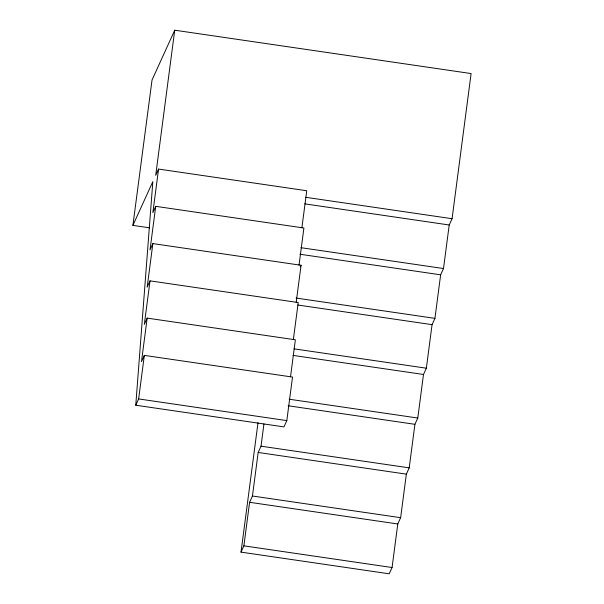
<?xml version="1.0" encoding="UTF-8"?>
<svg xmlns="http://www.w3.org/2000/svg" width="604" height="604" viewBox="0 0 604 604"><rect width="100%" height="100%" fill="white"/><g stroke="black" fill="none" stroke-linecap="round" stroke-linejoin="round"><path stroke-width="0.91" d="M290.509 376.858L295.371 339.795L147.18 318.119L141.472 361.668L144.341 355.386L292.525 377.062L286.817 420.603L283.956 426.892L135.764 405.216L152.835 181.638L132.895 225.39L149.671 227.844M132.895 225.39L152.042 79.977L174.73 30.2L471.105 73.552L452.071 218.708L449.21 224.99L443.502 268.538L440.641 274.82L434.933 318.368L432.064 324.65L426.356 368.198L423.495 374.48L417.787 418.028L414.918 424.31L409.21 467.858L406.349 474.14L400.641 517.688L397.779 523.97L392.071 567.518L389.202 573.8L241.019 552.124L258.014 422.657M174.73 30.2L155.696 175.356L158.565 169.067L306.749 190.743L301.894 227.806M158.565 169.067L152.857 212.616L155.719 206.334L303.903 228.01L299.048 265.065M155.719 206.334L150.011 249.882L152.872 243.593L301.064 265.269L296.202 302.332M152.872 243.593L147.165 287.142L150.026 280.86L298.217 302.536L293.355 339.591M150.026 280.86L144.318 324.401L147.18 318.119M135.764 405.216L138.626 398.927L144.341 355.386M241.019 552.124L243.88 545.842L249.588 502.294L252.449 496.012L258.165 452.464L261.026 446.182L263.94 423.948M300.347 266.84L301.064 265.269M305.752 197.304L452.071 218.708M304.748 203.858L449.21 224.99M300.905 247.678L443.502 268.538M299.909 254.231L440.641 274.82M296.066 298.051L434.933 318.368M297.855 305.02L432.064 324.65M294.012 348.84L426.356 368.198M293.016 355.394L423.495 374.48M289.173 399.214L417.787 418.028M288.168 405.767L414.918 424.31M138.626 398.927L286.817 420.603M261.026 446.182L409.21 467.858M258.165 452.464L406.349 474.14M252.449 496.012L400.641 517.688M249.588 502.294L397.779 523.97M243.88 545.842L392.071 567.518"/></g></svg>
